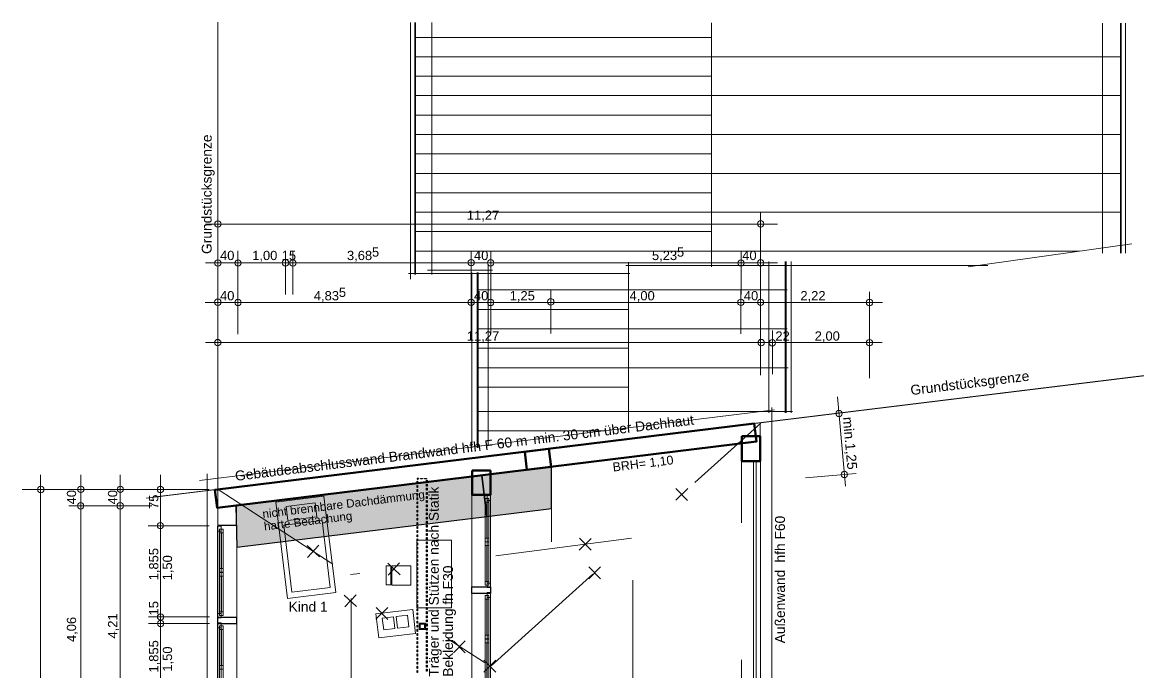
# Model space of a CAD drawing. Header units: millimetres. Extents: x 1501 to 41669, y -38 to 29710.
# Drawn here: x 1501 to 24477, y 16320 to 29710 of the extents above; entities that cross this region are included whole.
import ezdxf

# ---------------------------------------------------------------- set-up
doc = ezdxf.new("R2010")
doc.units = ezdxf.units.MM
doc.header["$LTSCALE"] = 50
doc.linetypes.add('PDF_56-4_56-4_0-0_0-0', pattern=[112.8, 56.4, -56.4, 0, 0])
for name, color, linetype in [('05_Linien_stark', 7, 'Continuous'), ('06_Linien_fein', 3, 'Continuous'), ('07_Bemassung', 6, 'Continuous'), ('10_Text', 7, 'Continuous'), ('11_Sonstiges', 30, 'Continuous')]:
    doc.layers.add(name, color=color, linetype=linetype)
doc.styles.add('PLAN', font='arial.ttf')

msp = doc.modelspace()

# ---------------------------------------------------------------- hatches: boundary and pattern name
at = {"layer": '11_Sonstiges', "transparency": 33554559}
for points in [[(12389, 20555), (10960, 20380), (11064, 19536), (12392, 19699)], [(5918, 18904), (11064, 19536), (10960, 20380), (5895, 19758)]]:
    msp.add_hatch(color=7, dxfattribs=at).paths.add_polyline_path(points)

# ---------------------------------------------------------------- linework, layer by layer
at = {"layer": '05_Linien_stark', "lineweight": 15}
for p, q in [((5940, 25003), (5940, 24103)), ((6917, 25004), (6917, 24105)), ((6917, 25004), (6917, 24105)), ((7071, 25006), (7071, 24107)), ((10738, 25007), (10738, 24107)), ((10738, 25007), (10738, 24107)), ((11142, 25008), (11142, 24109)), ((16293, 25002), (16293, 24103)), ((5940, 24192), (5940, 23293)), ((10738, 24191), (10738, 23291)), ((10738, 24191), (10738, 23291)), ((11141, 24193), (11141, 23293)), ((12378, 24204), (12378, 23305)), ((16292, 24194), (16292, 23294)), ((4052, 19913), (34741, 23681)), ((4239, 19941), (34927, 23709)), ((16938, 23362), (16938, 22463)), ((18663, 20423), (17617, 20331)), ((2455, 19754), (3355, 19754)), ((2455, 19754), (3355, 19754)), ((2455, 19754), (3355, 19754)), ((2455, 19754), (3355, 19754)), ((3270, 19755), (4170, 19755)), ((3270, 19755), (4170, 19755)), ((3270, 19755), (4170, 19755)), ((3270, 19755), (4170, 19755)), ((4094, 19347), (5346, 19347)), ((4099, 17468), (5353, 17468)), ((4099, 17334), (5353, 17334))]:
    msp.add_line(p, q, dxfattribs=at)
at = {"layer": '05_Linien_stark', "lineweight": 20}
for p, q in [((16689, 21474), (16689, 20726)), ((5907, 19776), (5907, 19341)), ((5517, 19351), (5916, 19351))]:
    msp.add_line(p, q, dxfattribs=at)
at = {"layer": '05_Linien_stark', "lineweight": 50}
for points in [[(5465, 20086), (5511, 19716), (16611, 21079), (16566, 21449)], [(16313, 21187), (16690, 21187), (16690, 20677), (16313, 20677)], [(12384, 20559), (12338, 20930), (11841, 20869), (11887, 20498)], [(10757, 20481), (11134, 20481), (11134, 19981), (10757, 19981)]]:
    msp.add_lwpolyline(points, close=True, dxfattribs=at)
at = {"layer": '05_Linien_stark', "lineweight": 15}
for points in [[(16552, 20659), (16608, 20659), (16608, 8532), (16552, 8532)], [(8778, 17529), (8838, 17036), (9595, 17129), (9535, 17622)], [(8909, 17445), (8939, 17205), (9169, 17233), (9140, 17473)], [(9196, 17479), (9225, 17239), (9456, 17267), (9427, 17507)]]:
    msp.add_lwpolyline(points, close=True, dxfattribs=at)
at = {"layer": '05_Linien_stark', "lineweight": 20}
for points in [[(10751, 19976), (11140, 19976), (11140, 8051), (10751, 8051)], [(11026, 19903), (11101, 19903), (11101, 19015), (11026, 19015)], [(11026, 19829), (11101, 19829), (11101, 19092), (11026, 19092)], [(11065, 19965), (11140, 19965), (11140, 18165), (11065, 18165)], [(11065, 19865), (11140, 19865), (11140, 18073), (11065, 18073)], [(5521, 19335), (5596, 19335), (5596, 17540), (5521, 17540)], [(5522, 19356), (5914, 19356), (5914, 7453), (5522, 7453)], [(5521, 19235), (5596, 19235), (5596, 17448), (5521, 17448)], [(5561, 19274), (5636, 19274), (5636, 18388), (5561, 18388)], [(5561, 19200), (5636, 19200), (5636, 18464), (5561, 18464)], [(11026, 19012), (11101, 19012), (11101, 18123), (11026, 18123)], [(11026, 18936), (11101, 18936), (11101, 18197), (11026, 18197)], [(5561, 18385), (5636, 18385), (5636, 17498), (5561, 17498)], [(5561, 18309), (5636, 18309), (5636, 17572), (5561, 17572)], [(11065, 17968), (11140, 17968), (11140, 16161), (11065, 16161)], [(11026, 17906), (11101, 17906), (11101, 17015), (11026, 17015)], [(11026, 17832), (11101, 17832), (11101, 17092), (11026, 17092)], [(11065, 17868), (11140, 17868), (11140, 16069), (11065, 16069)], [(5521, 17344), (5596, 17344), (5596, 15541), (5521, 15541)], [(5521, 17243), (5596, 17243), (5596, 15449), (5521, 15449)], [(5561, 17282), (5636, 17282), (5636, 16393), (5561, 16393)], [(5561, 17208), (5636, 17208), (5636, 16469), (5561, 16469)], [(11026, 17012), (11101, 17012), (11101, 16119), (11026, 16119)], [(11026, 16936), (11101, 16936), (11101, 16194), (11026, 16194)], [(5561, 16390), (5636, 16390), (5636, 15500), (5561, 15500)]]:
    msp.add_lwpolyline(points, close=True, dxfattribs=at)
at = {"layer": '05_Linien_stark', "lineweight": 25}
for points in [[(10752, 18090), (11140, 18090), (11140, 17952), (10752, 17952)], [(5522, 17466), (5910, 17466), (5910, 17328), (5522, 17328)]]:
    msp.add_lwpolyline(points, close=True, dxfattribs=at)
at = {"layer": '06_Linien_fein', "lineweight": 9}
for p, q in [((9490, 24424), (9490, 29706)), ((9577, 24518), (9577, 29707)), ((9595, 24516), (9595, 29705)), ((9929, 24517), (9929, 29707)), ((15684, 24673), (15684, 29701)), ((23731, 24954), (23731, 29692)), ((24101, 24954), (24101, 29692)), ((24115, 24954), (24115, 29692)), ((24209, 24954), (24209, 29692)), ((9586, 29400), (15683, 29400)), ((9586, 29000), (24094, 29000)), ((9586, 28600), (15683, 28600)), ((9586, 28200), (24094, 28200)), ((9586, 27800), (15683, 27800)), ((9586, 27400), (24094, 27400)), ((9586, 27000), (15683, 27000)), ((9586, 26600), (24094, 26600)), ((9586, 26200), (15683, 26200)), ((9586, 25800), (24094, 25800)), ((9586, 25400), (15683, 25400)), ((24337, 25149), (20967, 24675)), ((9586, 25000), (23260, 25000)), ((9842, 24604), (11180, 24604)), ((11091, 20991), (11091, 24730)), ((13922, 24700), (21376, 24700)), ((13975, 21271), (13975, 24772)), ((16864, 21672), (16864, 24786)), ((17201, 21672), (17201, 24786)), ((17219, 21672), (17219, 24786)), ((17323, 21672), (17323, 24785)), ((9449, 24542), (14004, 24542)), ((10755, 20947), (10755, 24558)), ((10861, 20948), (10861, 24559)), ((10882, 20949), (10882, 24560)), ((10881, 24200), (17246, 24200)), ((10882, 23800), (13983, 23800)), ((10878, 23400), (17246, 23400)), ((10882, 23000), (13980, 23000)), ((10882, 22600), (17263, 22600)), ((10882, 22200), (13980, 22200)), ((5148, 20277), (16979, 21730)), ((10882, 21700), (17352, 21700)), ((16924, 7308), (16924, 21780)), ((10882, 21300), (13489, 21300)), ((16694, 7790), (16694, 21086)), ((5303, 6519), (5303, 20416)), ((11064, 19089), (11064, 19832)), ((5598, 18462), (5598, 19203)), ((11064, 18194), (11064, 18938)), ((5598, 17569), (5598, 18311)), ((11064, 17089), (11064, 17835)), ((5598, 16467), (5598, 17211)), ((11064, 16190), (11064, 16938))]:
    msp.add_line(p, q, dxfattribs=at)
at = {"layer": '06_Linien_fein', "linetype": 'PDF_56-4_56-4_0-0_0-0', "lineweight": 9}
for p, q in [((11148, 16460), (16700, 21459)), ((12392, 7736), (12392, 20564)), ((16306, 8127), (16306, 20665)), ((14068, 9767), (14068, 19102)), ((8266, 9390), (8266, 18307)), ((11146, 12155), (11146, 16589))]:
    msp.add_line(p, q, dxfattribs=at)
at = {"layer": '06_Linien_fein', "lineweight": 5}
for p, q in [((14948, 19870), (15197, 20110)), ((14948, 19870), (15197, 20110)), ((15193, 19865), (14953, 20114)), ((15193, 19865), (14953, 20114)), ((12964, 18845), (13212, 19085)), ((12964, 18845), (13212, 19085)), ((13208, 18840), (12968, 19089)), ((13208, 18840), (12968, 19089)), ((7615, 18703), (7363, 18939)), ((7615, 18703), (7363, 18939)), ((7371, 18695), (7607, 18947)), ((7371, 18695), (7607, 18947)), ((9275, 18338), (9023, 18574)), ((9275, 18338), (9023, 18574)), ((9031, 18330), (9267, 18583)), ((9031, 18330), (9267, 18583)), ((13159, 18255), (13403, 18499)), ((13403, 18255), (13159, 18499)), ((13159, 18255), (13403, 18499)), ((13403, 18255), (13159, 18499)), ((8137, 17673), (8372, 17925)), ((8137, 17673), (8372, 17925)), ((8381, 17681), (8128, 17917)), ((8381, 17681), (8128, 17917)), ((8778, 17421), (9027, 17661)), ((8778, 17421), (9027, 17661)), ((9023, 17417), (8783, 17665)), ((9023, 17417), (8783, 17665)), ((10374, 16731), (10618, 16976)), ((10618, 16731), (10374, 16976)), ((10374, 16731), (10618, 16976)), ((10618, 16731), (10374, 16976)), ((11002, 16334), (11246, 16579)), ((11246, 16334), (11002, 16579)), ((11002, 16334), (11246, 16579)), ((11246, 16334), (11002, 16579))]:
    msp.add_line(p, q, dxfattribs=at)
at = {"layer": '06_Linien_fein', "lineweight": 9}
for points in [[(6961, 17849), (7954, 17971), (7710, 19956), (6718, 19834)], [(6966, 19454), (7561, 19527), (7526, 19816), (6930, 19743)], [(7051, 17976), (7838, 18073), (7669, 19454), (6882, 19357)]]:
    msp.add_lwpolyline(points, close=True, dxfattribs=at)
at = {"layer": '06_Linien_fein', "lineweight": 5}
for points in [[(8991, 18522), (9083, 18522), (9083, 18129), (8991, 18129)], [(9106, 18519), (9499, 18519), (9499, 18125), (9106, 18125)]]:
    msp.add_lwpolyline(points, close=True, dxfattribs=at)
at = {"layer": '07_Bemassung', "lineweight": 15}
for p, q in [((5523, 2481), (5523, 29710)), ((5526, 25918), (5526, 22116)), ((16695, 25794), (16695, 22445)), ((5273, 25556), (17046, 25556)), ((5273, 24756), (17042, 24756)), ((18937, 24164), (18937, 22381)), ((5267, 23943), (19205, 23943)), ((5268, 23115), (19199, 23115)), ((18440, 20163), (18279, 21999)), ((1878, 6346), (1878, 20392)), ((2702, 6348), (2702, 20397)), ((3515, 6343), (3515, 20394)), ((4344, 6343), (4344, 20393)), ((1501, 20091), (5349, 20091))]:
    msp.add_line(p, q, dxfattribs=at)
at = {"layer": '07_Bemassung', "linetype": 'PDF_56-4_56-4_0-0_0-0', "lineweight": 9}
for p, q in [((5530, 20092), (11011, 16532)), ((14041, 19090), (8258, 18339))]:
    msp.add_line(p, q, dxfattribs=at)
at = {"layer": '07_Bemassung'}
for points in [[(9652, 20321), (9627, 20321), (9627, 20304), (9634, 20304), (9634, 20314), (9652, 20314)], [(9627, 20262), (9634, 20262), (9634, 20219), (9627, 20219)], [(9694, 20321), (9737, 20321), (9737, 20314), (9694, 20314)], [(9779, 20321), (9821, 20321), (9821, 20314), (9779, 20314)], [(9823, 20287), (9830, 20287), (9830, 20245), (9823, 20245)], [(9627, 20177), (9634, 20177), (9634, 20135), (9627, 20135)], [(9627, 20092), (9634, 20092), (9634, 20050), (9627, 20050)], [(9627, 20008), (9634, 20008), (9634, 19965), (9627, 19965)], [(9823, 20202), (9830, 20202), (9830, 20160), (9823, 20160)], [(9823, 20118), (9830, 20118), (9830, 20075), (9823, 20075)], [(9823, 20033), (9830, 20033), (9830, 19991), (9823, 19991)], [(9627, 19923), (9634, 19923), (9634, 19881), (9627, 19881)], [(9627, 19838), (9634, 19838), (9634, 19796), (9627, 19796)], [(9823, 19948), (9830, 19948), (9830, 19906), (9823, 19906)], [(9823, 19864), (9830, 19864), (9830, 19821), (9823, 19821)], [(9823, 19779), (9830, 19779), (9830, 19737), (9823, 19737)], [(9627, 19754), (9634, 19754), (9634, 19711), (9627, 19711)], [(9627, 19669), (9634, 19669), (9634, 19627), (9627, 19627)], [(9627, 19584), (9634, 19584), (9634, 19542), (9627, 19542)], [(9823, 19694), (9830, 19694), (9830, 19652), (9823, 19652)], [(9823, 19610), (9830, 19610), (9830, 19567), (9823, 19567)], [(9627, 19500), (9634, 19500), (9634, 19457), (9627, 19457)], [(9627, 19415), (9634, 19415), (9634, 19373), (9627, 19373)], [(9627, 19330), (9634, 19330), (9634, 19288), (9627, 19288)], [(9823, 19525), (9830, 19525), (9830, 19483), (9823, 19483)], [(9823, 19440), (9830, 19440), (9830, 19398), (9823, 19398)], [(9823, 19356), (9830, 19356), (9830, 19313), (9823, 19313)], [(9627, 19246), (9634, 19246), (9634, 19203), (9627, 19203)], [(9627, 19161), (9634, 19161), (9634, 19119), (9627, 19119)], [(9627, 19076), (9634, 19076), (9634, 19034), (9627, 19034)], [(9823, 19271), (9830, 19271), (9830, 19229), (9823, 19229)], [(9823, 19186), (9830, 19186), (9830, 19144), (9823, 19144)], [(9823, 19102), (9830, 19102), (9830, 19059), (9823, 19059)], [(9627, 18992), (9634, 18992), (9634, 18949), (9627, 18949)], [(9627, 18907), (9634, 18907), (9634, 18865), (9627, 18865)], [(9823, 19017), (9830, 19017), (9830, 18975), (9823, 18975)], [(9823, 18932), (9830, 18932), (9830, 18890), (9823, 18890)], [(9823, 18848), (9830, 18848), (9830, 18805), (9823, 18805)], [(9627, 18822), (9634, 18822), (9634, 18780), (9627, 18780)], [(9627, 18738), (9634, 18738), (9634, 18695), (9627, 18695)], [(9627, 18653), (9634, 18653), (9634, 18611), (9627, 18611)], [(9823, 18763), (9830, 18763), (9830, 18721), (9823, 18721)], [(9823, 18678), (9830, 18678), (9830, 18636), (9823, 18636)], [(9627, 18568), (9634, 18568), (9634, 18526), (9627, 18526)], [(9627, 18484), (9634, 18484), (9634, 18441), (9627, 18441)], [(9627, 18399), (9634, 18399), (9634, 18357), (9627, 18357)], [(9823, 18594), (9830, 18594), (9830, 18551), (9823, 18551)], [(9823, 18509), (9830, 18509), (9830, 18467), (9823, 18467)], [(9823, 18424), (9830, 18424), (9830, 18382), (9823, 18382)], [(9627, 18314), (9634, 18314), (9634, 18272), (9627, 18272)], [(9627, 18230), (9634, 18230), (9634, 18187), (9627, 18187)], [(9823, 18340), (9830, 18340), (9830, 18297), (9823, 18297)], [(9823, 18255), (9830, 18255), (9830, 18213), (9823, 18213)], [(9823, 18170), (9830, 18170), (9830, 18128), (9823, 18128)], [(9627, 18145), (9634, 18145), (9634, 18103), (9627, 18103)], [(9627, 18060), (9634, 18060), (9634, 18018), (9627, 18018)], [(9627, 17976), (9634, 17976), (9634, 17933), (9627, 17933)], [(9823, 18086), (9830, 18086), (9830, 18043), (9823, 18043)], [(9823, 18001), (9830, 18001), (9830, 17959), (9823, 17959)], [(9627, 17891), (9634, 17891), (9634, 17849), (9627, 17849)], [(9627, 17806), (9634, 17806), (9634, 17764), (9627, 17764)], [(9627, 17722), (9634, 17722), (9634, 17679), (9627, 17679)], [(9823, 17916), (9830, 17916), (9830, 17874), (9823, 17874)], [(9823, 17832), (9830, 17832), (9830, 17789), (9823, 17789)], [(9823, 17747), (9830, 17747), (9830, 17705), (9823, 17705)], [(9627, 17637), (9634, 17637), (9634, 17595), (9627, 17595)], [(9627, 17552), (9634, 17552), (9634, 17510), (9627, 17510)], [(9627, 17468), (9634, 17468), (9634, 17425), (9627, 17425)], [(9823, 17662), (9830, 17662), (9830, 17620), (9823, 17620)], [(9823, 17578), (9830, 17578), (9830, 17535), (9823, 17535)], [(9823, 17493), (9830, 17493), (9830, 17451), (9823, 17451)], [(9627, 17383), (9634, 17383), (9634, 17341), (9627, 17341)], [(9627, 17298), (9634, 17298), (9634, 17256), (9627, 17256)], [(9823, 17408), (9830, 17408), (9830, 17366), (9823, 17366)], [(9823, 17324), (9830, 17324), (9830, 17281), (9823, 17281)], [(9823, 17239), (9830, 17239), (9830, 17197), (9823, 17197)], [(9627, 17214), (9634, 17214), (9634, 17171), (9627, 17171)], [(9627, 17129), (9634, 17129), (9634, 17087), (9627, 17087)], [(9627, 17044), (9634, 17044), (9634, 17002), (9627, 17002)], [(9823, 17154), (9830, 17154), (9830, 17112), (9823, 17112)], [(9823, 17070), (9830, 17070), (9830, 17027), (9823, 17027)], [(9627, 16960), (9634, 16960), (9634, 16917), (9627, 16917)], [(9627, 16875), (9634, 16875), (9634, 16833), (9627, 16833)], [(9627, 16790), (9634, 16790), (9634, 16748), (9627, 16748)], [(9823, 16985), (9830, 16985), (9830, 16943), (9823, 16943)], [(9823, 16900), (9830, 16900), (9830, 16858), (9823, 16858)], [(9823, 16816), (9830, 16816), (9830, 16773), (9823, 16773)], [(9627, 16706), (9634, 16706), (9634, 16663), (9627, 16663)], [(9627, 16621), (9634, 16621), (9634, 16579), (9627, 16579)], [(9823, 16731), (9830, 16731), (9830, 16689), (9823, 16689)], [(9823, 16646), (9830, 16646), (9830, 16604), (9823, 16604)], [(9823, 16562), (9830, 16562), (9830, 16519), (9823, 16519)], [(9627, 16536), (9634, 16536), (9634, 16494), (9627, 16494)], [(9627, 16452), (9634, 16452), (9634, 16409), (9627, 16409)], [(9627, 16367), (9634, 16367), (9634, 16325), (9627, 16325)], [(9823, 16477), (9830, 16477), (9830, 16435), (9823, 16435)], [(9823, 16392), (9830, 16392), (9830, 16350), (9823, 16350)]]:
    msp.add_lwpolyline(points, close=True, dxfattribs=at)
at = {"layer": '07_Bemassung', "lineweight": 5}
msp.add_lwpolyline([(9621, 19047), (10336, 19047), (10336, 17656), (9621, 17656)], close=True, dxfattribs=at)
at = {"layer": '07_Bemassung', "lineweight": 20}
for points in [[(9667, 17340), (9796, 17340), (9796, 17211), (9667, 17211)], [(9687, 17320), (9776, 17320), (9776, 17231), (9687, 17231)]]:
    msp.add_lwpolyline(points, close=True, dxfattribs=at)
at = {"layer": '07_Bemassung', "lineweight": 18}
for centre in [(5526, 25557), (16697, 25560), (5525, 24756), (5940, 24754), (6918, 24759), (7070, 24756), (10738, 24761), (11141, 24758), (16293, 24754), (16697, 24757), (5524, 23947), (5939, 23943), (10738, 23945), (11141, 23943), (12377, 23954), (16291, 23944), (16697, 23944), (18938, 23942), (5523, 23116), (16709, 23116), (16937, 23112), (18937, 23115), (18310, 21655), (18420, 20402), (1881, 20092), (2704, 20094), (3519, 20094), (4343, 20091), (2701, 19755), (2701, 19755), (3516, 19755), (3516, 19755), (4342, 19346), (4347, 17467), (4348, 17333)]:
    msp.add_circle(centre, 65.8, dxfattribs=at)
at = {"layer": '11_Sonstiges'}
for points in [[(12389, 20555), (10960, 20380), (11064, 19536), (12392, 19699)], [(5918, 18904), (11064, 19536), (10960, 20380), (5895, 19758)]]:
    msp.add_lwpolyline(points, close=True, dxfattribs=at)

# ---------------------------------------------------------------- texts
at = {"layer": '07_Bemassung', "style": 'PLAN'}
for s, height, p in [('11,27', 190.5, (10650, 25644)), ('5', 190, (8698, 24885)), ('5', 190, (14975, 24885)), ('40', 190.5, (5570, 24815)), ('1,00', 190.5, (6232, 24815)), ('15', 190.5, (6840, 24815)), ('3,68', 190.5, (8183, 24815)), ('40', 190.5, (10797, 24815)), ('5,23', 190.5, (14460, 24815)), ('40', 190.5, (16318, 24815)), ('40', 190.5, (5570, 23986)), ('4,83', 190.5, (7501, 23986)), ('5', 190, (8016, 24056)), ('40', 190.5, (10797, 23986)), ('1,25', 190.5, (11532, 23986)), ('4,00', 190.5, (13999, 23986)), ('40', 190.5, (16351, 23986)), ('2,22', 190.5, (17515, 23986)), ('11,27', 190.5, (10650, 23157)), ('22', 190.5, (17000, 23157)), ('2,00', 190.5, (17809, 23157))]:
    msp.add_text(s, height=height, dxfattribs=at).set_placement(p)
for s, p in [('40', (2608, 19785)), ('40', (3454, 19785)), ('75', (4301, 19691)), ('1,855', (4301, 18221)), ('1,50', (4583, 18221)), ('15', (4301, 17499)), ('4,21', (3454, 17024)), ('4,06', (2608, 16951)), ('1,855', (4301, 16323)), ('1,50', (4583, 16342))]:
    msp.add_text(s, height=190.5, rotation=90, dxfattribs=at).set_placement(p)
at = {"layer": '10_Text', "style": 'PLAN'}
for s, height, rotation, p in [('Grundstücksgrenze', 203.2, 90, (5398, 24940)), ('Grundstücksgrenze', 203.2, 7, (19793, 22034)), ('min. 30 cm über Dachhaut', 203.2, 7, (12028, 21022)), ('min.1,25', 203.2, 275, (18389, 21578)), ('Gebäudeabschlusswand Brandwand hfh F 60 m', 203.2, 7, (5892, 20268)), ('BRH= 1,10', 183.3, 7, (13662, 20460)), ('nicht brennbare Dachdämmung', 171.92, 7, (6454, 19500)), ('Träger und Stützen nach Statik', 203.2, 90, (10072, 16238)), ('harte Bedachung', 171.92, 7, (6485, 19247)), ('hfh F60', 203.2, 90, (17197, 18588)), ('Bekleidung fh F30', 203.2, 90, (10364, 16238)), ('Außenwand', 203.2, 90, (17197, 16925))]:
    msp.add_text(s, height=height, rotation=rotation, dxfattribs=at).set_placement(p)
msp.add_text('Kind 1', height=203.2, dxfattribs=at).set_placement((6981, 17577))

doc.saveas('drawing.dxf')
